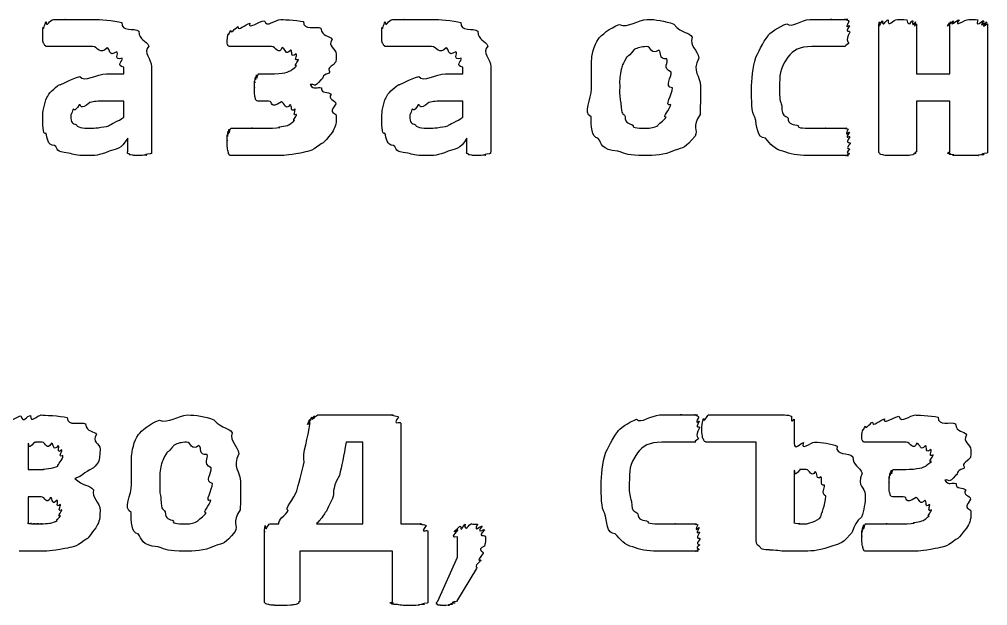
# Model space of a CAD drawing. Header units: millimetres. Extents: x 25 to 190, y 204 to 253.
# Drawn here: x 119.92 to 132.46, y 229.16 to 236.75 of the extents above; entities that cross this region are included whole.
import ezdxf

# ---------------------------------------------------------------- set-up
doc = ezdxf.new("R2010")
doc.units = ezdxf.units.MM
doc.layers.get('0').update_dxf_attribs({"linetype": 'CONTINUOUS'})

msp = doc.modelspace()

# ---------------------------------------------------------------- linework, layer by layer
at = {"color": 0}
for p, q in [((131.046, 235.041), (131.046, 236.694)), ((131.536, 236.694), (131.536, 236.044)), ((131.966, 236.044), (131.966, 236.694)), ((132.457, 236.694), (132.457, 235.041)), ((121.273, 236.044), (121.273, 236.133)), ((121.631, 236.138), (121.631, 235.041)), ((125.663, 236.044), (125.663, 236.133)), ((126.022, 236.138), (126.022, 235.041)), ((121.047, 236.044), (121.273, 236.044)), ((123.013, 236.044), (123.162, 236.044)), ((125.437, 236.044), (125.663, 236.044)), ((131.536, 236.044), (131.966, 236.044)), ((123.691, 235.906), (123.686, 235.906)), ((128.375, 235.862), (128.375, 235.862)), ((128.739, 235.884), (128.739, 235.884)), ((121.273, 235.692), (121.036, 235.692)), ((121.273, 235.482), (121.273, 235.692)), ((123.146, 235.692), (123.008, 235.692)), ((125.663, 235.692), (125.426, 235.692)), ((125.663, 235.482), (125.663, 235.692)), ((131.966, 235.692), (131.536, 235.692)), ((131.536, 235.692), (131.536, 235.035)), ((131.966, 235.035), (131.966, 235.692)), ((124.022, 235.499), (124.022, 235.499)), ((121.322, 235.041), (121.322, 235.212)), ((125.713, 235.041), (125.713, 235.212)), ((130.678, 235.14), (130.678, 235.14)), ((123.781, 231.626), (124.757, 231.626)), ((128.844, 231.626), (129.825, 231.626)), ((124.856, 231.521), (124.856, 230.215)), ((129.952, 231.571), (129.952, 231.262)), ((120.031, 231.262), (120.031, 230.921)), ((124.365, 231.273), (124.15, 231.273)), ((124.365, 230.215), (124.365, 231.273)), ((129.461, 231.273), (128.838, 231.273)), ((129.461, 230.044), (129.461, 231.273)), ((120.483, 231.103), (120.483, 231.103)), ((120.031, 230.921), (120.23, 230.921)), ((129.952, 230.91), (129.952, 230.237)), ((131.232, 230.921), (131.381, 230.921)), ((122.42, 230.739), (122.42, 230.739)), ((122.783, 230.761), (122.783, 230.761)), ((131.91, 230.783), (131.904, 230.783)), ((120.202, 230.568), (120.031, 230.568)), ((120.031, 230.568), (120.031, 230.226)), ((130.36, 230.573), (130.36, 230.573)), ((131.364, 230.568), (131.226, 230.568)), ((120.467, 230.397), (120.467, 230.397)), ((120.963, 230.391), (120.963, 230.391)), ((132.241, 230.375), (132.241, 230.375)), ((123.092, 229.217), (123.092, 230.122)), ((123.164, 230.215), (123.279, 230.215)), ((123.764, 230.215), (124.365, 230.215)), ((124.856, 230.215), (125.126, 230.215)), ((125.209, 230.122), (125.209, 229.217)), ((125.59, 229.785), (125.59, 230.05)), ((125.954, 230.05), (125.954, 230.05)), ((128.732, 230.017), (128.732, 230.017)), ((124.751, 229.862), (123.549, 229.862)), ((123.549, 229.862), (123.549, 229.212)), ((124.751, 229.212), (124.751, 229.862)), ((125.337, 229.217), (125.59, 229.785)), ((125.838, 229.636), (125.579, 229.212))]:
    msp.add_line(p, q, dxfattribs=at)
for points in [[(120.264, 236.717), (120.267, 236.631), (120.314, 236.75), (120.358, 236.75)], [(120.358, 236.75), (120.355, 236.75), (120.453, 236.75), (120.512, 236.75)], [(120.512, 236.75), (120.474, 236.75), (120.633, 236.75), (120.7, 236.75)], [(120.7, 236.75), (120.727, 236.75), (120.839, 236.75), (120.909, 236.75)], [(120.909, 236.75), (120.928, 236.75), (121.153, 236.736), (121.245, 236.711)], [(123.091, 236.733), (123.118, 236.631), (123.231, 236.75), (123.305, 236.75)], [(123.305, 236.75), (123.297, 236.75), (123.509, 236.74), (123.597, 236.722)], [(124.655, 236.717), (124.657, 236.631), (124.704, 236.75), (124.748, 236.75)], [(124.748, 236.75), (124.745, 236.75), (124.843, 236.75), (124.903, 236.75)], [(124.903, 236.75), (124.864, 236.75), (125.024, 236.75), (125.09, 236.75)], [(125.09, 236.75), (125.118, 236.75), (125.229, 236.75), (125.3, 236.75)], [(125.3, 236.75), (125.319, 236.75), (125.543, 236.736), (125.636, 236.711)], [(127.686, 236.684), (127.805, 236.631), (127.929, 236.75), (128.05, 236.75)], [(128.05, 236.75), (128.157, 236.75), (128.277, 236.729), (128.392, 236.689)], [(129.857, 236.694), (129.913, 236.631), (130.047, 236.75), (130.154, 236.75)], [(130.154, 236.75), (130.189, 236.75), (130.255, 236.75), (130.303, 236.75)], [(130.303, 236.75), (130.288, 236.75), (130.4, 236.75), (130.441, 236.75)], [(130.441, 236.75), (130.369, 236.75), (130.518, 236.75), (130.551, 236.75)], [(130.551, 236.75), (130.552, 236.75), (130.606, 236.75), (130.617, 236.75)], [(130.617, 236.75), (130.579, 236.75), (130.641, 236.75), (130.645, 236.75)], [(130.645, 236.75), (130.59, 236.75), (130.657, 236.74), (130.661, 236.722)], [(131.095, 236.733), (131.097, 236.629), (131.137, 236.744), (131.167, 236.744)], [(131.167, 236.744), (131.159, 236.631), (131.24, 236.75), (131.288, 236.75)], [(131.288, 236.75), (131.258, 236.75), (131.379, 236.747), (131.41, 236.744)], [(131.41, 236.744), (131.439, 236.629), (131.468, 236.74), (131.487, 236.733)], [(132.016, 236.733), (131.946, 236.629), (132.057, 236.744), (132.088, 236.744)], [(132.088, 236.744), (132.008, 236.631), (132.162, 236.75), (132.214, 236.75)], [(132.214, 236.75), (132.226, 236.75), (132.3, 236.747), (132.33, 236.744)], [(132.33, 236.744), (132.287, 236.629), (132.388, 236.74), (132.407, 236.733)], [(120.22, 236.551), (120.22, 236.543), (120.221, 236.629), (120.226, 236.65)], [(120.226, 236.65), (120.231, 236.587), (120.245, 236.694), (120.264, 236.717)], [(121.245, 236.711), (121.23, 236.58), (121.411, 236.647), (121.466, 236.595)], [(122.655, 236.606), (122.658, 236.551), (122.705, 236.637), (122.749, 236.656)], [(122.749, 236.656), (122.746, 236.587), (122.844, 236.689), (122.903, 236.7)], [(122.903, 236.7), (122.864, 236.613), (123.024, 236.725), (123.091, 236.733)], [(123.597, 236.722), (123.592, 236.595), (123.76, 236.674), (123.824, 236.634)], [(123.824, 236.634), (123.835, 236.518), (123.934, 236.548), (123.967, 236.491)], [(124.611, 236.551), (124.611, 236.543), (124.612, 236.629), (124.616, 236.65)], [(124.616, 236.65), (124.622, 236.587), (124.635, 236.694), (124.655, 236.717)], [(125.636, 236.711), (125.621, 236.58), (125.801, 236.647), (125.856, 236.595)], [(127.416, 236.496), (127.449, 236.543), (127.568, 236.639), (127.686, 236.684)], [(128.392, 236.689), (128.507, 236.554), (128.588, 236.595), (128.629, 236.518)], [(129.614, 236.535), (129.611, 236.562), (129.764, 236.662), (129.857, 236.694)], [(130.661, 236.722), (130.597, 236.598), (130.667, 236.689), (130.667, 236.667)], [(130.667, 236.667), (130.601, 236.554), (130.672, 236.618), (130.672, 236.584)], [(131.046, 236.694), (131.046, 236.602), (131.049, 236.708), (131.057, 236.717)], [(131.057, 236.717), (131.06, 236.618), (131.076, 236.729), (131.095, 236.733)], [(131.487, 236.733), (131.476, 236.618), (131.517, 236.723), (131.525, 236.717)], [(131.525, 236.717), (131.49, 236.606), (131.536, 236.706), (131.536, 236.694)], [(131.966, 236.694), (131.895, 236.606), (131.969, 236.712), (131.977, 236.717)], [(131.977, 236.717), (131.909, 236.618), (131.997, 236.729), (132.016, 236.733)], [(132.407, 236.733), (132.325, 236.618), (132.438, 236.723), (132.446, 236.717)], [(132.446, 236.717), (132.339, 236.602), (132.457, 236.702), (132.457, 236.694)], [(120.22, 236.485), (120.22, 236.477), (120.22, 236.529), (120.22, 236.551)], [(121.466, 236.595), (121.462, 236.477), (121.567, 236.48), (121.593, 236.402)], [(122.611, 236.491), (122.611, 236.488), (122.614, 236.543), (122.622, 236.562)], [(122.611, 236.441), (122.611, 236.441), (122.611, 236.472), (122.611, 236.491)], [(122.622, 236.562), (122.625, 236.525), (122.64, 236.595), (122.655, 236.606)], [(123.967, 236.491), (123.904, 236.404), (124.022, 236.371), (124.022, 236.298)], [(124.611, 236.485), (124.611, 236.477), (124.611, 236.529), (124.611, 236.551)], [(125.856, 236.595), (125.852, 236.477), (125.957, 236.48), (125.983, 236.402)], [(127.328, 236.215), (127.328, 236.267), (127.357, 236.419), (127.416, 236.496)], [(128.629, 236.518), (128.592, 236.404), (128.702, 236.354), (128.717, 236.248)], [(129.454, 236.254), (129.476, 236.298), (129.548, 236.46), (129.614, 236.535)], [(130.672, 236.584), (130.601, 236.452), (130.667, 236.464), (130.656, 236.436)], [(120.237, 236.436), (120.223, 236.437), (120.223, 236.466), (120.22, 236.485)], [(120.259, 236.408), (120.238, 236.411), (120.244, 236.425), (120.237, 236.436)], [(120.286, 236.397), (120.253, 236.397), (120.265, 236.4), (120.259, 236.408)], [(120.358, 236.397), (120.278, 236.397), (120.3, 236.397), (120.286, 236.397)], [(120.479, 236.397), (120.344, 236.397), (120.391, 236.397), (120.358, 236.397)], [(120.644, 236.397), (120.558, 236.397), (120.526, 236.397), (120.479, 236.397)], [(120.865, 236.397), (120.686, 236.397), (120.711, 236.397), (120.644, 236.397)], [(121.053, 236.381), (120.959, 236.279), (120.938, 236.397), (120.865, 236.397)], [(121.179, 236.331), (121.061, 236.256), (121.103, 236.369), (121.053, 236.381)], [(121.593, 236.402), (121.513, 236.323), (121.631, 236.237), (121.631, 236.138)], [(122.622, 236.413), (122.614, 236.415), (122.614, 236.43), (122.611, 236.441)], [(122.639, 236.397), (122.622, 236.4), (122.625, 236.405), (122.622, 236.413)], [(122.655, 236.397), (122.636, 236.397), (122.645, 236.397), (122.639, 236.397)], [(122.716, 236.397), (122.651, 236.397), (122.666, 236.397), (122.655, 236.397)], [(122.82, 236.397), (122.71, 236.397), (122.745, 236.397), (122.716, 236.397)], [(122.975, 236.397), (122.911, 236.397), (122.864, 236.397), (122.82, 236.397)], [(123.184, 236.397), (123.033, 236.397), (123.037, 236.397), (122.975, 236.397)], [(123.322, 236.386), (123.279, 236.279), (123.235, 236.397), (123.184, 236.397)], [(123.432, 236.353), (123.363, 236.265), (123.366, 236.378), (123.322, 236.386)], [(124.627, 236.436), (124.613, 236.437), (124.613, 236.466), (124.611, 236.485)], [(124.649, 236.408), (124.628, 236.411), (124.634, 236.425), (124.627, 236.436)], [(124.677, 236.397), (124.643, 236.397), (124.656, 236.4), (124.649, 236.408)], [(124.748, 236.397), (124.668, 236.397), (124.69, 236.397), (124.677, 236.397)], [(124.87, 236.397), (124.734, 236.397), (124.781, 236.397), (124.748, 236.397)], [(125.035, 236.397), (124.948, 236.397), (124.916, 236.397), (124.87, 236.397)], [(125.256, 236.397), (125.076, 236.397), (125.101, 236.397), (125.035, 236.397)], [(125.443, 236.381), (125.349, 236.279), (125.329, 236.397), (125.256, 236.397)], [(125.569, 236.331), (125.451, 236.256), (125.494, 236.369), (125.443, 236.381)], [(125.983, 236.402), (125.903, 236.323), (126.022, 236.237), (126.022, 236.138)], [(128.039, 236.397), (127.974, 236.397), (127.923, 236.383), (127.879, 236.358)], [(128.199, 236.353), (128.1, 236.279), (128.101, 236.397), (128.039, 236.397)], [(130.182, 236.397), (130.019, 236.397), (129.941, 236.35), (129.868, 236.259)], [(130.353, 236.397), (130.222, 236.397), (130.248, 236.397), (130.182, 236.397)], [(130.474, 236.397), (130.435, 236.397), (130.4, 236.397), (130.353, 236.397)], [(130.562, 236.397), (130.504, 236.397), (130.51, 236.397), (130.474, 236.397)], [(130.617, 236.397), (130.549, 236.397), (130.584, 236.397), (130.562, 236.397)], [(130.656, 236.436), (130.579, 236.397), (130.631, 236.397), (130.617, 236.397)], [(121.251, 236.248), (121.127, 236.212), (121.212, 236.309), (121.179, 236.331)], [(121.273, 236.133), (121.157, 236.146), (121.265, 236.215), (121.251, 236.248)], [(123.504, 236.303), (123.422, 236.238), (123.461, 236.342), (123.432, 236.353)], [(123.531, 236.232), (123.46, 236.198), (123.522, 236.284), (123.504, 236.303)], [(124.022, 236.298), (124.022, 236.168), (124.012, 236.211), (123.994, 236.171)], [(125.641, 236.248), (125.517, 236.212), (125.603, 236.309), (125.569, 236.331)], [(125.663, 236.133), (125.548, 236.146), (125.655, 236.215), (125.641, 236.248)], [(127.774, 236.248), (127.714, 236.133), (127.722, 236.143), (127.708, 236.077)], [(127.879, 236.358), (127.772, 236.227), (127.803, 236.295), (127.774, 236.248)], [(128.304, 236.237), (128.188, 236.223), (128.243, 236.327), (128.199, 236.353)], [(128.359, 236.066), (128.239, 236.124), (128.329, 236.189), (128.304, 236.237)], [(128.717, 236.248), (128.621, 236.073), (128.739, 236.019), (128.739, 235.884)], [(129.399, 235.846), (129.399, 235.956), (129.417, 236.143), (129.454, 236.254)], [(129.868, 236.259), (129.759, 236.095), (129.763, 236.034), (129.763, 235.862)], [(123.438, 236.088), (123.43, 236.091), (123.494, 236.127), (123.509, 236.149)], [(123.509, 236.149), (123.46, 236.139), (123.531, 236.201), (123.531, 236.232)], [(123.994, 236.171), (123.871, 236.088), (123.957, 236.091), (123.928, 236.055)], [(127.328, 235.851), (127.328, 235.93), (127.328, 236.105), (127.328, 236.215)], [(120.44, 235.906), (120.437, 235.882), (120.596, 235.989), (120.7, 236.011)], [(120.7, 236.011), (120.76, 235.926), (120.917, 236.044), (121.047, 236.044)], [(122.964, 235.95), (122.966, 235.886), (122.971, 235.989), (122.975, 236)], [(122.975, 236), (122.975, 235.912), (122.983, 236.025), (122.991, 236.033)], [(122.991, 236.033), (122.989, 235.926), (123.005, 236.044), (123.013, 236.044)], [(123.162, 236.044), (123.158, 236.044), (123.278, 236.047), (123.322, 236.055)], [(123.322, 236.055), (123.367, 236.058), (123.407, 236.073), (123.438, 236.088)], [(123.928, 236.055), (123.815, 236.018), (123.868, 235.992), (123.824, 235.967)], [(124.831, 235.906), (124.827, 235.882), (124.987, 235.989), (125.09, 236.011)], [(125.09, 236.011), (125.151, 235.926), (125.308, 236.044), (125.437, 236.044)], [(127.708, 236.077), (127.688, 236.003), (127.692, 235.946), (127.692, 235.873)], [(128.375, 235.862), (128.261, 235.879), (128.37, 236.003), (128.359, 236.066)], [(120.275, 235.736), (120.297, 235.791), (120.37, 235.862), (120.44, 235.906)], [(122.964, 235.873), (122.964, 235.841), (122.964, 235.928), (122.964, 235.95)], [(122.964, 235.785), (122.964, 235.78), (122.964, 235.84), (122.964, 235.873)], [(123.686, 235.906), (123.727, 235.826), (123.781, 235.884), (123.829, 235.862)], [(123.824, 235.967), (123.731, 235.849), (123.738, 235.92), (123.691, 235.906)], [(123.829, 235.862), (123.824, 235.786), (123.919, 235.815), (123.956, 235.78)], [(124.666, 235.736), (124.688, 235.791), (124.761, 235.862), (124.831, 235.906)], [(127.692, 235.873), (127.688, 235.738), (127.697, 235.73), (127.708, 235.664)], [(128.353, 235.647), (128.261, 235.61), (128.375, 235.785), (128.375, 235.862)], [(128.739, 235.884), (128.739, 235.687), (128.736, 235.631), (128.734, 235.52)], [(129.763, 235.862), (129.759, 235.716), (129.771, 235.697), (129.79, 235.631)], [(120.22, 235.493), (120.22, 235.533), (120.238, 235.665), (120.275, 235.736)], [(122.975, 235.73), (122.966, 235.731), (122.966, 235.763), (122.964, 235.785)], [(123.956, 235.78), (123.901, 235.716), (124.017, 235.705), (124.017, 235.658)], [(124.611, 235.493), (124.611, 235.533), (124.628, 235.665), (124.666, 235.736)], [(127.322, 235.487), (127.21, 235.544), (127.328, 235.715), (127.328, 235.851)], [(129.443, 235.482), (129.399, 235.54), (129.399, 235.709), (129.399, 235.846)], [(120.694, 235.642), (120.617, 235.526), (120.629, 235.606), (120.612, 235.581)], [(120.832, 235.675), (120.69, 235.555), (120.73, 235.656), (120.694, 235.642)], [(121.036, 235.692), (120.922, 235.692), (120.89, 235.686), (120.832, 235.675)], [(122.986, 235.702), (122.975, 235.705), (122.978, 235.719), (122.975, 235.73)], [(123.008, 235.692), (122.986, 235.692), (122.993, 235.694), (122.986, 235.702)], [(123.311, 235.68), (123.151, 235.573), (123.212, 235.692), (123.146, 235.692)], [(123.427, 235.647), (123.361, 235.559), (123.358, 235.672), (123.311, 235.68)], [(123.487, 235.592), (123.419, 235.529), (123.456, 235.632), (123.427, 235.647)], [(124.017, 235.658), (123.904, 235.504), (124.022, 235.556), (124.022, 235.499)], [(125.084, 235.642), (125.008, 235.526), (125.02, 235.606), (125.002, 235.581)], [(125.222, 235.675), (125.081, 235.555), (125.12, 235.656), (125.084, 235.642)], [(125.426, 235.692), (125.312, 235.692), (125.28, 235.686), (125.222, 235.675)], [(127.708, 235.664), (127.71, 235.493), (127.737, 235.544), (127.763, 235.493)], [(128.293, 235.482), (128.235, 235.482), (128.342, 235.584), (128.353, 235.647)], [(129.79, 235.631), (129.796, 235.471), (129.836, 235.515), (129.873, 235.471)], [(120.259, 235.278), (120.22, 235.242), (120.22, 235.412), (120.22, 235.493)], [(120.612, 235.581), (120.58, 235.478), (120.584, 235.533), (120.584, 235.504)], [(120.584, 235.504), (120.58, 235.397), (120.607, 235.412), (120.656, 235.383)], [(123.509, 235.52), (123.445, 235.485), (123.501, 235.57), (123.487, 235.592)], [(123.482, 235.443), (123.445, 235.429), (123.509, 235.49), (123.509, 235.52)], [(124.022, 235.499), (124.022, 235.368), (124.003, 235.35), (123.967, 235.283)], [(124.649, 235.278), (124.611, 235.242), (124.611, 235.412), (124.611, 235.493)], [(125.002, 235.581), (124.97, 235.478), (124.974, 235.533), (124.974, 235.504)], [(124.974, 235.504), (124.97, 235.397), (124.998, 235.412), (125.046, 235.383)], [(127.411, 235.212), (127.324, 235.213), (127.322, 235.38), (127.322, 235.487)], [(127.763, 235.493), (127.761, 235.394), (127.824, 235.406), (127.868, 235.377)], [(128.734, 235.52), (128.618, 235.353), (128.712, 235.319), (128.668, 235.239)], [(120.656, 235.383), (120.679, 235.339), (120.778, 235.339), (120.87, 235.339)], [(120.87, 235.339), (120.844, 235.339), (121.011, 235.35), (121.074, 235.372)], [(121.074, 235.372), (121.087, 235.385), (121.202, 235.434), (121.273, 235.482)], [(123.289, 235.35), (123.228, 235.353), (123.375, 235.368), (123.405, 235.383)], [(123.405, 235.383), (123.407, 235.385), (123.463, 235.421), (123.482, 235.443)], [(125.046, 235.383), (125.069, 235.339), (125.169, 235.339), (125.261, 235.339)], [(125.261, 235.339), (125.235, 235.339), (125.402, 235.35), (125.465, 235.372)], [(125.465, 235.372), (125.477, 235.385), (125.593, 235.434), (125.663, 235.482)], [(127.868, 235.377), (127.849, 235.339), (127.967, 235.339), (128.034, 235.339)], [(128.034, 235.339), (128.091, 235.339), (128.144, 235.351), (128.188, 235.377)], [(128.188, 235.377), (128.18, 235.39), (128.266, 235.438), (128.293, 235.482)], [(129.581, 235.212), (129.461, 235.209), (129.476, 235.374), (129.443, 235.482)], [(129.873, 235.471), (129.869, 235.383), (129.953, 235.394), (130.006, 235.372)], [(130.006, 235.372), (129.975, 235.339), (130.121, 235.339), (130.187, 235.339)], [(120.374, 235.118), (120.275, 235.118), (120.288, 235.215), (120.259, 235.278)], [(122.611, 235.256), (122.614, 235.184), (122.618, 235.289), (122.622, 235.3)], [(122.611, 235.184), (122.611, 235.147), (122.611, 235.237), (122.611, 235.256)], [(122.622, 235.3), (122.622, 235.209), (122.629, 235.324), (122.633, 235.327)], [(122.633, 235.327), (122.633, 235.22), (122.647, 235.339), (122.655, 235.339)], [(122.655, 235.339), (122.651, 235.339), (122.683, 235.339), (122.705, 235.339)], [(122.705, 235.339), (122.695, 235.339), (122.756, 235.339), (122.793, 235.339)], [(122.793, 235.339), (122.772, 235.339), (122.881, 235.339), (122.936, 235.339)], [(122.936, 235.339), (122.882, 235.339), (123.059, 235.339), (123.14, 235.339)], [(123.14, 235.339), (123.136, 235.339), (123.245, 235.341), (123.289, 235.35)], [(123.967, 235.283), (123.831, 235.121), (123.876, 235.168), (123.807, 235.124)], [(124.765, 235.118), (124.666, 235.118), (124.678, 235.215), (124.649, 235.278)], [(128.668, 235.239), (128.53, 235.074), (128.532, 235.096), (128.397, 235.052)], [(130.187, 235.339), (130.226, 235.339), (130.31, 235.339), (130.358, 235.339)], [(130.358, 235.339), (130.321, 235.339), (130.448, 235.339), (130.485, 235.339)], [(130.485, 235.339), (130.513, 235.339), (130.551, 235.339), (130.573, 235.339)], [(130.573, 235.339), (130.56, 235.339), (130.619, 235.339), (130.634, 235.339)], [(130.634, 235.339), (130.581, 235.339), (130.646, 235.335), (130.651, 235.327)], [(130.651, 235.327), (130.593, 235.206), (130.663, 235.307), (130.667, 235.289)], [(130.667, 235.289), (130.601, 235.173), (130.672, 235.253), (130.672, 235.228)], [(120.556, 235.019), (120.374, 235.03), (120.425, 235.074), (120.374, 235.118)], [(121.322, 235.212), (121.234, 235.059), (121.168, 235.077), (121.08, 235.041)], [(122.611, 235.107), (122.611, 235.088), (122.611, 235.154), (122.611, 235.184)], [(122.622, 235.046), (122.614, 235.044), (122.614, 235.085), (122.611, 235.107)], [(123.807, 235.124), (123.694, 235.033), (123.658, 235.044), (123.559, 235.019)], [(124.947, 235.019), (124.765, 235.03), (124.816, 235.074), (124.765, 235.118)], [(125.713, 235.212), (125.625, 235.059), (125.559, 235.077), (125.47, 235.041)], [(127.67, 235.041), (127.441, 235.063), (127.468, 235.137), (127.411, 235.212)], [(129.807, 235.041), (129.699, 235.063), (129.643, 235.137), (129.581, 235.212)], [(130.672, 235.228), (130.604, 235.121), (130.678, 235.173), (130.678, 235.14)], [(130.678, 235.14), (130.604, 235.059), (130.675, 235.085), (130.672, 235.063)], [(120.799, 234.986), (120.635, 234.986), (120.629, 234.997), (120.556, 235.019)], [(121.08, 235.041), (120.939, 234.986), (120.898, 234.986), (120.799, 234.986)], [(121.339, 235.008), (121.307, 235.008), (121.322, 235.026), (121.322, 235.041)], [(121.389, 234.991), (121.329, 234.993), (121.35, 235), (121.339, 235.008)], [(121.477, 234.986), (121.374, 234.986), (121.411, 234.987), (121.389, 234.991)], [(121.565, 234.991), (121.451, 234.986), (121.517, 234.986), (121.477, 234.986)], [(121.614, 235.008), (121.491, 234.993), (121.587, 234.994), (121.565, 234.991)], [(121.631, 235.041), (121.631, 235.008), (121.626, 235.015), (121.614, 235.008)], [(122.633, 235.002), (122.622, 235.011), (122.625, 235.031), (122.622, 235.046)], [(122.666, 234.986), (122.633, 234.986), (122.64, 234.991), (122.633, 235.002)], [(122.738, 234.986), (122.662, 234.986), (122.68, 234.986), (122.666, 234.986)], [(122.864, 234.986), (122.732, 234.986), (122.774, 234.986), (122.738, 234.986)], [(123.03, 234.986), (122.949, 234.986), (122.916, 234.986), (122.864, 234.986)], [(123.228, 234.986), (123.07, 234.986), (123.092, 234.986), (123.03, 234.986)], [(123.559, 235.019), (123.383, 234.986), (123.352, 234.986), (123.228, 234.986)], [(125.189, 234.986), (125.025, 234.986), (125.02, 234.997), (124.947, 235.019)], [(125.47, 235.041), (125.33, 234.986), (125.288, 234.986), (125.189, 234.986)], [(125.729, 235.008), (125.698, 235.008), (125.713, 235.026), (125.713, 235.041)], [(125.779, 234.991), (125.72, 234.993), (125.741, 235), (125.729, 235.008)], [(125.867, 234.986), (125.764, 234.986), (125.801, 234.987), (125.779, 234.991)], [(125.955, 234.991), (125.841, 234.986), (125.907, 234.986), (125.867, 234.986)], [(126.005, 235.008), (125.881, 234.993), (125.978, 234.994), (125.955, 234.991)], [(126.022, 235.041), (126.022, 235.008), (126.016, 235.015), (126.005, 235.008)], [(128.017, 234.986), (127.791, 234.986), (127.787, 235.004), (127.67, 235.041)], [(128.397, 235.052), (128.261, 234.986), (128.138, 234.986), (128.017, 234.986)], [(130.121, 234.986), (129.997, 234.986), (129.898, 235.004), (129.807, 235.041)], [(130.281, 234.986), (130.171, 234.986), (130.176, 234.986), (130.121, 234.986)], [(130.43, 234.986), (130.277, 234.986), (130.336, 234.986), (130.281, 234.986)], [(130.551, 234.986), (130.487, 234.986), (130.477, 234.986), (130.43, 234.986)], [(130.628, 234.986), (130.557, 234.986), (130.587, 234.986), (130.551, 234.986)], [(130.656, 234.986), (130.586, 234.986), (130.642, 234.986), (130.628, 234.986)], [(130.667, 235.008), (130.597, 234.986), (130.663, 234.986), (130.656, 234.986)], [(130.672, 235.063), (130.601, 235.015), (130.67, 235.022), (130.667, 235.008)], [(131.057, 235.019), (131.046, 235.015), (131.046, 235.033), (131.046, 235.041)], [(131.095, 234.997), (131.06, 235), (131.064, 235.011), (131.057, 235.019)], [(131.167, 234.986), (131.097, 234.988), (131.113, 234.993), (131.095, 234.997)], [(131.288, 234.986), (131.159, 234.986), (131.2, 234.986), (131.167, 234.986)], [(131.41, 234.986), (131.377, 234.986), (131.34, 234.986), (131.288, 234.986)], [(131.487, 234.997), (131.439, 234.988), (131.443, 234.988), (131.41, 234.986)], [(131.525, 235.013), (131.476, 235), (131.505, 235.004), (131.487, 234.997)], [(131.536, 235.035), (131.49, 235.011), (131.532, 235.02), (131.525, 235.013)], [(131.977, 235.013), (131.895, 235.011), (131.966, 235.027), (131.966, 235.035)], [(132.016, 234.997), (131.909, 235), (131.984, 235.009), (131.977, 235.013)], [(132.088, 234.986), (131.946, 234.988), (132.034, 234.993), (132.016, 234.997)], [(132.214, 234.986), (132.126, 234.986), (132.121, 234.986), (132.088, 234.986)], [(132.33, 234.986), (132.226, 234.986), (132.261, 234.986), (132.214, 234.986)], [(132.407, 234.997), (132.287, 234.988), (132.363, 234.988), (132.33, 234.986)], [(132.446, 235.019), (132.325, 235), (132.425, 235.004), (132.407, 234.997)], [(132.457, 235.041), (132.457, 235.015), (132.453, 235.026), (132.446, 235.019)], [(119.816, 231.61), (119.768, 231.501), (119.896, 231.615), (119.937, 231.615)], [(119.937, 231.615), (119.967, 231.505), (120.02, 231.621), (120.064, 231.621)], [(120.064, 231.621), (120.055, 231.508), (120.154, 231.626), (120.202, 231.626)], [(120.202, 231.626), (120.231, 231.626), (120.442, 231.615), (120.539, 231.593)], [(121.731, 231.56), (121.849, 231.508), (121.973, 231.626), (122.094, 231.626)], [(122.094, 231.626), (122.202, 231.626), (122.321, 231.606), (122.436, 231.565)], [(123.693, 231.565), (123.613, 231.483), (123.701, 231.59), (123.709, 231.599)], [(123.709, 231.599), (123.632, 231.497), (123.731, 231.611), (123.742, 231.615)], [(123.742, 231.615), (123.654, 231.508), (123.766, 231.626), (123.781, 231.626)], [(124.757, 231.626), (124.701, 231.626), (124.809, 231.617), (124.828, 231.599)], [(124.828, 231.599), (124.737, 231.474), (124.856, 231.557), (124.856, 231.521)], [(127.911, 231.571), (127.967, 231.508), (128.101, 231.626), (128.209, 231.626)], [(128.209, 231.626), (128.243, 231.626), (128.309, 231.626), (128.357, 231.626)], [(128.357, 231.626), (128.342, 231.626), (128.454, 231.626), (128.495, 231.626)], [(128.495, 231.626), (128.423, 231.626), (128.572, 231.626), (128.605, 231.626)], [(128.605, 231.626), (128.607, 231.626), (128.661, 231.626), (128.671, 231.626)], [(128.671, 231.626), (128.633, 231.626), (128.695, 231.626), (128.699, 231.626)], [(128.699, 231.626), (128.644, 231.626), (128.712, 231.617), (128.716, 231.599)], [(128.716, 231.599), (128.651, 231.474), (128.721, 231.565), (128.721, 231.544)], [(128.778, 231.582), (128.789, 231.508), (128.818, 231.626), (128.844, 231.626)], [(129.825, 231.626), (129.861, 231.626), (129.897, 231.621), (129.919, 231.61)], [(129.919, 231.61), (129.905, 231.49), (129.952, 231.589), (129.952, 231.571)], [(131.122, 231.577), (131.083, 231.49), (131.243, 231.601), (131.309, 231.61)], [(131.309, 231.61), (131.337, 231.508), (131.45, 231.626), (131.524, 231.626)], [(131.524, 231.626), (131.516, 231.626), (131.728, 231.617), (131.816, 231.599)], [(131.816, 231.599), (131.811, 231.472), (131.979, 231.55), (132.042, 231.51)], [(120.539, 231.593), (120.54, 231.468), (120.712, 231.546), (120.775, 231.51)], [(120.775, 231.51), (120.787, 231.395), (120.888, 231.428), (120.919, 231.372)], [(121.46, 231.372), (121.493, 231.419), (121.612, 231.516), (121.731, 231.56)], [(122.436, 231.565), (122.552, 231.43), (122.632, 231.472), (122.673, 231.395)], [(123.605, 231.014), (123.58, 231.126), (123.66, 231.328), (123.682, 231.527)], [(123.682, 231.527), (123.606, 231.457), (123.688, 231.555), (123.693, 231.565)], [(127.669, 231.411), (127.666, 231.439), (127.818, 231.538), (127.911, 231.571)], [(128.721, 231.544), (128.655, 231.43), (128.727, 231.494), (128.727, 231.461)], [(128.756, 231.455), (128.756, 231.453), (128.762, 231.556), (128.778, 231.582)], [(130.841, 231.439), (130.844, 231.401), (130.859, 231.472), (130.874, 231.483)], [(130.874, 231.483), (130.876, 231.428), (130.923, 231.513), (130.967, 231.533)], [(130.967, 231.533), (130.965, 231.463), (131.063, 231.565), (131.122, 231.577)], [(132.042, 231.51), (132.053, 231.395), (132.152, 231.425), (132.185, 231.367)], [(120.919, 231.372), (120.844, 231.284), (120.963, 231.254), (120.963, 231.185)], [(121.372, 231.092), (121.372, 231.144), (121.401, 231.296), (121.46, 231.372)], [(122.673, 231.395), (122.636, 231.28), (122.746, 231.231), (122.761, 231.124)], [(127.508, 231.13), (127.531, 231.174), (127.602, 231.337), (127.669, 231.411)], [(128.727, 231.461), (128.655, 231.328), (128.721, 231.341), (128.71, 231.312)], [(128.761, 231.372), (128.756, 231.362), (128.756, 231.422), (128.756, 231.455)], [(128.778, 231.312), (128.762, 231.317), (128.764, 231.351), (128.761, 231.372)], [(130.829, 231.367), (130.829, 231.364), (130.832, 231.419), (130.841, 231.439)], [(130.829, 231.317), (130.829, 231.317), (130.829, 231.348), (130.829, 231.367)], [(132.185, 231.367), (132.122, 231.28), (132.241, 231.247), (132.241, 231.174)], [(120.108, 231.268), (120.011, 231.152), (120.053, 231.265), (120.031, 231.262)], [(120.213, 231.273), (120.073, 231.273), (120.142, 231.271), (120.108, 231.268)], [(120.334, 231.262), (120.275, 231.155), (120.26, 231.273), (120.213, 231.273)], [(120.422, 231.229), (120.346, 231.141), (120.37, 231.254), (120.334, 231.262)], [(120.467, 231.174), (120.39, 231.111), (120.445, 231.214), (120.422, 231.229)], [(121.923, 231.235), (121.816, 231.104), (121.848, 231.171), (121.819, 231.124)], [(122.083, 231.273), (122.018, 231.273), (121.967, 231.26), (121.923, 231.235)], [(122.243, 231.229), (122.144, 231.155), (122.145, 231.273), (122.083, 231.273)], [(122.348, 231.114), (122.232, 231.1), (122.287, 231.203), (122.243, 231.229)], [(124.15, 231.273), (124.12, 231.104), (124.091, 230.96), (124.062, 230.843)], [(128.236, 231.273), (128.074, 231.273), (127.995, 231.226), (127.922, 231.136)], [(128.407, 231.273), (128.276, 231.273), (128.302, 231.273), (128.236, 231.273)], [(128.528, 231.273), (128.49, 231.273), (128.454, 231.273), (128.407, 231.273)], [(128.616, 231.273), (128.559, 231.273), (128.564, 231.273), (128.528, 231.273)], [(128.671, 231.273), (128.603, 231.273), (128.639, 231.273), (128.616, 231.273)], [(128.71, 231.312), (128.633, 231.273), (128.685, 231.273), (128.671, 231.273)], [(128.805, 231.279), (128.778, 231.284), (128.785, 231.297), (128.778, 231.312)], [(128.838, 231.273), (128.8, 231.273), (128.816, 231.275), (128.805, 231.279)], [(129.952, 231.262), (129.946, 231.152), (130.032, 231.268), (130.073, 231.268)], [(130.073, 231.268), (130.03, 231.155), (130.164, 231.273), (130.216, 231.273)], [(130.216, 231.273), (130.313, 231.273), (130.427, 231.257), (130.508, 231.224)], [(130.508, 231.224), (130.478, 231.093), (130.66, 231.148), (130.712, 231.086)], [(130.841, 231.29), (130.832, 231.291), (130.832, 231.307), (130.829, 231.317)], [(130.857, 231.273), (130.841, 231.276), (130.844, 231.282), (130.841, 231.29)], [(130.874, 231.273), (130.854, 231.273), (130.864, 231.273), (130.857, 231.273)], [(130.934, 231.273), (130.87, 231.273), (130.885, 231.273), (130.874, 231.273)], [(131.039, 231.273), (130.929, 231.273), (130.963, 231.273), (130.934, 231.273)], [(131.193, 231.273), (131.13, 231.273), (131.083, 231.273), (131.039, 231.273)], [(131.403, 231.273), (131.251, 231.273), (131.256, 231.273), (131.193, 231.273)], [(131.541, 231.262), (131.498, 231.155), (131.454, 231.273), (131.403, 231.273)], [(131.651, 231.229), (131.582, 231.141), (131.585, 231.254), (131.541, 231.262)], [(131.723, 231.18), (131.641, 231.115), (131.68, 231.218), (131.651, 231.229)], [(120.483, 231.103), (120.408, 231.067), (120.478, 231.152), (120.467, 231.174)], [(120.417, 230.965), (120.408, 230.983), (120.483, 231.043), (120.483, 231.103)], [(120.963, 231.185), (120.963, 231.001), (120.935, 231.009), (120.88, 230.943)], [(121.819, 231.124), (121.758, 231.009), (121.766, 231.02), (121.752, 230.954)], [(122.403, 230.943), (122.283, 231.001), (122.373, 231.065), (122.348, 231.114)], [(122.761, 231.124), (122.665, 230.949), (122.783, 230.896), (122.783, 230.761)], [(127.453, 230.722), (127.453, 230.832), (127.471, 231.02), (127.508, 231.13)], [(127.922, 231.136), (127.813, 230.972), (127.817, 230.911), (127.817, 230.739)], [(131.75, 231.108), (131.679, 231.075), (131.741, 231.16), (131.723, 231.18)], [(131.728, 231.025), (131.679, 231.016), (131.75, 231.078), (131.75, 231.108)], [(132.241, 231.174), (132.241, 231.045), (132.231, 231.087), (132.213, 231.048)], [(121.372, 230.728), (121.372, 230.806), (121.372, 230.981), (121.372, 231.092)], [(123.511, 230.645), (123.524, 230.722), (123.578, 230.871), (123.605, 231.014)], [(130.712, 231.086), (130.703, 230.972), (130.808, 230.955), (130.834, 230.871)], [(131.656, 230.965), (131.648, 230.967), (131.713, 231.003), (131.728, 231.025)], [(132.213, 231.048), (132.089, 230.965), (132.176, 230.967), (132.147, 230.932)], [(120.23, 230.921), (120.202, 230.921), (120.373, 230.934), (120.417, 230.965)], [(120.88, 230.943), (120.734, 230.872), (120.744, 230.834), (120.638, 230.805)], [(121.752, 230.954), (121.732, 230.879), (121.736, 230.823), (121.736, 230.75)], [(122.42, 230.739), (122.305, 230.755), (122.414, 230.879), (122.403, 230.943)], [(124.062, 230.843), (123.948, 230.634), (124.007, 230.626), (123.974, 230.546)], [(130.023, 230.915), (129.927, 230.799), (129.974, 230.912), (129.952, 230.91)], [(130.106, 230.921), (129.979, 230.921), (130.048, 230.918), (130.023, 230.915)], [(130.222, 230.893), (130.174, 230.802), (130.153, 230.921), (130.106, 230.921)], [(130.299, 230.827), (130.236, 230.769), (130.255, 230.878), (130.222, 230.893)], [(130.834, 230.871), (130.754, 230.689), (130.872, 230.697), (130.872, 230.595)], [(131.182, 230.827), (131.185, 230.762), (131.189, 230.866), (131.193, 230.876)], [(131.193, 230.876), (131.193, 230.788), (131.202, 230.901), (131.21, 230.91)], [(131.21, 230.91), (131.207, 230.802), (131.224, 230.921), (131.232, 230.921)], [(131.381, 230.921), (131.377, 230.921), (131.497, 230.923), (131.541, 230.932)], [(131.541, 230.932), (131.586, 230.934), (131.626, 230.949), (131.656, 230.965)], [(132.042, 230.843), (131.95, 230.725), (131.957, 230.797), (131.91, 230.783)], [(132.147, 230.932), (132.034, 230.894), (132.086, 230.868), (132.042, 230.843)], [(120.638, 230.805), (120.734, 230.7), (120.825, 230.729), (120.88, 230.656)], [(121.366, 230.364), (121.254, 230.42), (121.372, 230.591), (121.372, 230.728)], [(121.736, 230.75), (121.732, 230.615), (121.741, 230.607), (121.752, 230.54)], [(122.397, 230.524), (122.305, 230.487), (122.42, 230.662), (122.42, 230.739)], [(122.783, 230.761), (122.783, 230.564), (122.78, 230.507), (122.778, 230.397)], [(127.497, 230.358), (127.453, 230.416), (127.453, 230.586), (127.453, 230.722)], [(127.817, 230.739), (127.813, 230.592), (127.825, 230.573), (127.845, 230.507)], [(130.343, 230.717), (130.277, 230.711), (130.321, 230.797), (130.299, 230.827)], [(131.182, 230.75), (131.182, 230.718), (131.182, 230.805), (131.182, 230.827)], [(131.182, 230.662), (131.182, 230.656), (131.182, 230.717), (131.182, 230.75)], [(131.904, 230.783), (131.946, 230.703), (132, 230.761), (132.048, 230.739)], [(132.048, 230.739), (132.042, 230.663), (132.137, 230.692), (132.175, 230.656)], [(120.88, 230.656), (120.844, 230.557), (120.963, 230.498), (120.963, 230.391)], [(123.401, 230.391), (123.337, 230.402), (123.478, 230.546), (123.511, 230.645)], [(130.36, 230.573), (130.295, 230.623), (130.354, 230.673), (130.343, 230.717)], [(130.872, 230.595), (130.872, 230.482), (130.856, 230.394), (130.823, 230.303)], [(131.193, 230.607), (131.185, 230.608), (131.185, 230.639), (131.182, 230.662)], [(131.204, 230.579), (131.193, 230.582), (131.196, 230.595), (131.193, 230.607)], [(132.175, 230.656), (132.12, 230.592), (132.235, 230.582), (132.235, 230.535)], [(120.323, 230.557), (120.268, 230.449), (120.249, 230.568), (120.202, 230.568)], [(120.406, 230.524), (120.334, 230.436), (120.356, 230.548), (120.323, 230.557)], [(120.45, 230.469), (120.378, 230.405), (120.428, 230.509), (120.406, 230.524)], [(120.467, 230.397), (120.396, 230.365), (120.461, 230.449), (120.45, 230.469)], [(121.752, 230.54), (121.754, 230.37), (121.781, 230.42), (121.807, 230.37)], [(122.337, 230.358), (122.279, 230.358), (122.386, 230.46), (122.397, 230.524)], [(123.974, 230.546), (123.881, 230.354), (123.905, 230.398), (123.869, 230.347)], [(127.845, 230.507), (127.85, 230.347), (127.89, 230.391), (127.927, 230.347)], [(130.299, 230.309), (130.295, 230.339), (130.36, 230.459), (130.36, 230.573)], [(131.226, 230.568), (131.204, 230.568), (131.211, 230.571), (131.204, 230.579)], [(131.53, 230.557), (131.37, 230.449), (131.431, 230.568), (131.364, 230.568)], [(131.645, 230.524), (131.579, 230.436), (131.577, 230.548), (131.53, 230.557)], [(131.706, 230.469), (131.637, 230.405), (131.674, 230.509), (131.645, 230.524)], [(131.728, 230.397), (131.663, 230.361), (131.72, 230.446), (131.706, 230.469)], [(132.235, 230.535), (132.122, 230.38), (132.241, 230.433), (132.241, 230.375)], [(120.45, 230.32), (120.396, 230.306), (120.467, 230.367), (120.467, 230.397)], [(120.963, 230.391), (120.963, 230.248), (120.944, 230.232), (120.908, 230.166)], [(121.455, 230.088), (121.368, 230.09), (121.366, 230.256), (121.366, 230.364)], [(121.807, 230.37), (121.805, 230.27), (121.868, 230.283), (121.912, 230.254)], [(122.232, 230.254), (122.224, 230.266), (122.311, 230.314), (122.337, 230.358)], [(122.778, 230.397), (122.662, 230.229), (122.756, 230.196), (122.712, 230.116)], [(123.279, 230.215), (123.26, 230.266), (123.363, 230.325), (123.401, 230.391)], [(123.869, 230.347), (123.811, 230.255), (123.8, 230.255), (123.764, 230.215)], [(127.635, 230.088), (127.515, 230.086), (127.531, 230.251), (127.497, 230.358)], [(127.927, 230.347), (127.923, 230.259), (128.007, 230.27), (128.06, 230.248)], [(131.7, 230.32), (131.663, 230.306), (131.728, 230.367), (131.728, 230.397)], [(132.241, 230.375), (132.241, 230.244), (132.221, 230.226), (132.185, 230.16)], [(120.031, 230.226), (120.004, 230.222), (120.06, 230.223), (120.075, 230.221)], [(120.075, 230.221), (120.033, 230.218), (120.104, 230.218), (120.119, 230.215)], [(120.208, 230.215), (120.15, 230.215), (120.29, 230.218), (120.323, 230.226)], [(120.323, 230.226), (120.334, 230.229), (120.384, 230.244), (120.406, 230.259)], [(120.406, 230.259), (120.378, 230.262), (120.442, 230.298), (120.45, 230.32)], [(121.912, 230.254), (121.893, 230.215), (122.011, 230.215), (122.078, 230.215)], [(122.078, 230.215), (122.136, 230.215), (122.188, 230.227), (122.232, 230.254)], [(128.06, 230.248), (128.029, 230.215), (128.175, 230.215), (128.242, 230.215)], [(129.952, 230.237), (129.927, 230.222), (129.997, 230.223), (130.023, 230.221)], [(130.023, 230.221), (129.979, 230.215), (130.079, 230.215), (130.112, 230.215)], [(130.112, 230.215), (130.096, 230.215), (130.258, 230.245), (130.299, 230.309)], [(130.823, 230.303), (130.692, 230.185), (130.743, 230.138), (130.674, 230.072)], [(131.359, 230.215), (131.355, 230.215), (131.463, 230.218), (131.507, 230.226)], [(131.507, 230.226), (131.447, 230.229), (131.593, 230.244), (131.623, 230.259)], [(131.623, 230.259), (131.626, 230.262), (131.681, 230.298), (131.7, 230.32)], [(120.119, 230.215), (120.062, 230.215), (120.148, 230.215), (120.164, 230.215)], [(120.164, 230.215), (120.092, 230.215), (120.192, 230.215), (120.208, 230.215)], [(120.908, 230.166), (120.775, 229.997), (120.825, 230.044), (120.759, 230)], [(122.712, 230.116), (122.574, 229.95), (122.577, 229.973), (122.441, 229.929)], [(123.092, 230.122), (123.092, 230.072), (123.095, 230.182), (123.103, 230.193)], [(123.103, 230.193), (123.11, 230.096), (123.133, 230.215), (123.164, 230.215)], [(125.126, 230.215), (125.065, 230.215), (125.175, 230.207), (125.186, 230.193)], [(125.186, 230.193), (125.09, 230.072), (125.209, 230.157), (125.209, 230.122)], [(125.59, 230.05), (125.476, 230.023), (125.592, 230.116), (125.596, 230.138)], [(125.596, 230.138), (125.487, 230.068), (125.614, 230.177), (125.629, 230.188)], [(125.629, 230.188), (125.637, 230.09), (125.668, 230.206), (125.689, 230.21)], [(125.689, 230.21), (125.681, 230.096), (125.739, 230.215), (125.772, 230.215)], [(125.772, 230.215), (125.744, 230.215), (125.827, 230.212), (125.849, 230.21)], [(125.849, 230.21), (125.791, 230.09), (125.895, 230.198), (125.91, 230.188)], [(125.91, 230.188), (125.822, 230.068), (125.935, 230.16), (125.943, 230.138)], [(125.943, 230.138), (125.835, 230.023), (125.954, 230.086), (125.954, 230.05)], [(128.242, 230.215), (128.28, 230.215), (128.364, 230.215), (128.413, 230.215)], [(128.413, 230.215), (128.375, 230.215), (128.502, 230.215), (128.539, 230.215)], [(128.539, 230.215), (128.567, 230.215), (128.605, 230.215), (128.627, 230.215)], [(128.627, 230.215), (128.614, 230.215), (128.673, 230.215), (128.688, 230.215)], [(128.688, 230.215), (128.636, 230.215), (128.7, 230.211), (128.705, 230.204)], [(128.705, 230.204), (128.647, 230.083), (128.717, 230.183), (128.721, 230.166)], [(128.721, 230.166), (128.655, 230.05), (128.727, 230.13), (128.727, 230.105)], [(128.727, 230.105), (128.658, 229.997), (128.732, 230.05), (128.732, 230.017)], [(130.829, 230.132), (130.832, 230.061), (130.836, 230.166), (130.841, 230.177)], [(130.829, 230.061), (130.829, 230.023), (130.829, 230.113), (130.829, 230.132)], [(130.841, 230.177), (130.841, 230.086), (130.847, 230.2), (130.852, 230.204)], [(130.852, 230.204), (130.852, 230.096), (130.865, 230.215), (130.874, 230.215)], [(130.874, 230.215), (130.87, 230.215), (130.901, 230.215), (130.923, 230.215)], [(130.923, 230.215), (130.914, 230.215), (130.974, 230.215), (131.011, 230.215)], [(131.011, 230.215), (130.991, 230.215), (131.1, 230.215), (131.155, 230.215)], [(131.155, 230.215), (131.101, 230.215), (131.277, 230.215), (131.359, 230.215)], [(132.185, 230.16), (132.049, 229.997), (132.094, 230.044), (132.026, 230)], [(120.759, 230), (120.643, 229.909), (120.607, 229.92), (120.505, 229.895)], [(121.714, 229.917), (121.485, 229.939), (121.513, 230.014), (121.455, 230.088)], [(125.954, 230.05), (125.954, 229.942), (125.95, 229.964), (125.943, 229.929)], [(127.861, 229.917), (127.754, 229.939), (127.697, 230.014), (127.635, 230.088)], [(128.732, 230.017), (128.658, 229.935), (128.729, 229.961), (128.727, 229.939)], [(129.5, 229.929), (129.461, 229.931), (129.461, 229.992), (129.461, 230.044)], [(130.674, 230.072), (130.555, 229.939), (130.521, 229.957), (130.415, 229.917)], [(130.829, 229.984), (130.829, 229.964), (130.829, 230.031), (130.829, 230.061)], [(130.841, 229.923), (130.832, 229.92), (130.832, 229.961), (130.829, 229.984)], [(132.026, 230), (131.913, 229.909), (131.877, 229.92), (131.778, 229.895)], [(120.031, 229.862), (119.951, 229.862), (119.955, 229.862), (119.916, 229.862)], [(120.153, 229.862), (120.028, 229.862), (120.071, 229.862), (120.031, 229.862)], [(120.505, 229.895), (120.323, 229.862), (120.288, 229.862), (120.153, 229.862)], [(122.061, 229.862), (121.835, 229.862), (121.831, 229.88), (121.714, 229.917)], [(122.441, 229.929), (122.305, 229.862), (122.182, 229.862), (122.061, 229.862)], [(125.943, 229.929), (125.825, 229.873), (125.934, 229.864), (125.926, 229.835)], [(128.175, 229.862), (128.051, 229.862), (127.952, 229.88), (127.861, 229.917)], [(128.335, 229.862), (128.225, 229.862), (128.23, 229.862), (128.175, 229.862)], [(128.484, 229.862), (128.331, 229.862), (128.39, 229.862), (128.335, 229.862)], [(128.605, 229.862), (128.541, 229.862), (128.531, 229.862), (128.484, 229.862)], [(128.683, 229.862), (128.611, 229.862), (128.641, 229.862), (128.605, 229.862)], [(128.71, 229.862), (128.64, 229.862), (128.697, 229.862), (128.683, 229.862)], [(128.721, 229.884), (128.651, 229.862), (128.717, 229.862), (128.71, 229.862)], [(128.727, 229.939), (128.655, 229.891), (128.724, 229.898), (128.721, 229.884)], [(129.621, 229.879), (129.512, 229.88), (129.524, 229.902), (129.5, 229.929)], [(129.715, 229.873), (129.596, 229.873), (129.65, 229.879), (129.621, 229.879)], [(129.819, 229.862), (129.784, 229.865), (129.751, 229.869), (129.715, 229.873)], [(129.93, 229.862), (129.854, 229.862), (129.855, 229.862), (129.819, 229.862)], [(130.035, 229.862), (129.927, 229.862), (129.965, 229.862), (129.93, 229.862)], [(130.415, 229.917), (130.225, 229.862), (130.181, 229.862), (130.035, 229.862)], [(130.852, 229.879), (130.841, 229.887), (130.844, 229.908), (130.841, 229.923)], [(130.885, 229.862), (130.852, 229.862), (130.859, 229.868), (130.852, 229.879)], [(130.956, 229.862), (130.881, 229.862), (130.899, 229.862), (130.885, 229.862)], [(131.083, 229.862), (130.951, 229.862), (130.992, 229.862), (130.956, 229.862)], [(131.249, 229.862), (131.167, 229.862), (131.134, 229.862), (131.083, 229.862)], [(131.447, 229.862), (131.288, 229.862), (131.311, 229.862), (131.249, 229.862)], [(131.778, 229.895), (131.601, 229.862), (131.571, 229.862), (131.447, 229.862)], [(125.893, 229.741), (125.78, 229.631), (125.861, 229.674), (125.838, 229.636)], [(125.926, 229.835), (125.811, 229.694), (125.907, 229.771), (125.893, 229.741)], [(123.103, 229.19), (123.092, 229.187), (123.092, 229.206), (123.092, 229.217)], [(125.209, 229.217), (125.209, 229.187), (125.204, 229.198), (125.198, 229.19)], [(125.326, 229.19), (125.3, 229.187), (125.329, 229.206), (125.337, 229.217)], [(123.142, 229.173), (123.106, 229.172), (123.11, 229.183), (123.103, 229.19)], [(123.213, 229.162), (123.143, 229.165), (123.159, 229.17), (123.142, 229.173)], [(123.329, 229.157), (123.202, 229.157), (123.242, 229.16), (123.213, 229.162)], [(123.428, 229.162), (123.29, 229.157), (123.369, 229.157), (123.329, 229.157)], [(123.5, 229.173), (123.463, 229.165), (123.457, 229.166), (123.428, 229.162)], [(123.539, 229.19), (123.5, 229.172), (123.518, 229.178), (123.5, 229.173)], [(123.549, 229.212), (123.513, 229.183), (123.545, 229.194), (123.539, 229.19)], [(124.762, 229.19), (124.668, 229.183), (124.751, 229.201), (124.751, 229.212)], [(124.801, 229.173), (124.682, 229.172), (124.769, 229.183), (124.762, 229.19)], [(124.872, 229.162), (124.836, 229.165), (124.818, 229.17), (124.801, 229.173)], [(124.977, 229.157), (124.896, 229.157), (124.901, 229.16), (124.872, 229.162)], [(125.087, 229.162), (124.98, 229.157), (125.021, 229.157), (124.977, 229.157)], [(125.159, 229.173), (125.039, 229.165), (125.116, 229.166), (125.087, 229.162)], [(125.198, 229.19), (125.076, 229.172), (125.177, 229.178), (125.159, 229.173)], [(125.337, 229.173), (125.303, 229.172), (125.329, 229.183), (125.326, 229.19)], [(125.37, 229.162), (125.315, 229.161), (125.344, 229.166), (125.337, 229.173)], [(125.425, 229.157), (125.344, 229.157), (125.384, 229.16), (125.37, 229.162)], [(125.486, 229.162), (125.392, 229.157), (125.45, 229.157), (125.425, 229.157)], [(125.524, 229.173), (125.421, 229.161), (125.499, 229.162), (125.486, 229.162)], [(125.557, 229.19), (125.447, 229.172), (125.538, 229.178), (125.524, 229.173)], [(125.579, 229.212), (125.461, 229.187), (125.564, 229.198), (125.557, 229.19)]]:
    msp.add_open_spline(points, degree=3, dxfattribs=at)

doc.saveas('drawing.dxf')
